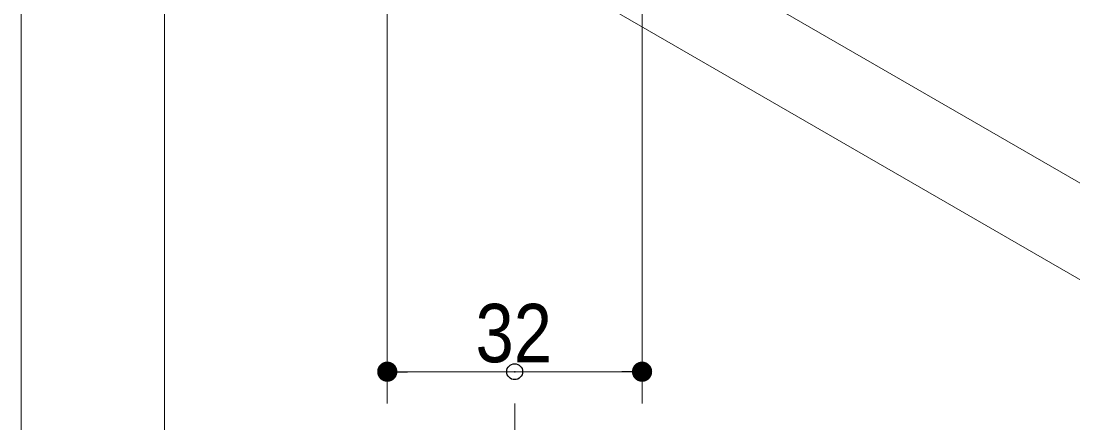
# Model space of a CAD drawing. Units: millimetres, scale not verified. Extents: x -6062 to 6062, y -3045 to 3045.
# Drawn here: x 691 to 1351, y -2302 to -2050 of the extents above; entities that cross this region are included whole.
import ezdxf
from ezdxf.enums import TextEntityAlignment as Align

# ---------------------------------------------------------------- set-up
doc = ezdxf.new("R2010")
doc.units = ezdxf.units.MM
doc.header["$LTSCALE"] = 20
doc.header["$PDMODE"] = 32
doc.header["$PDSIZE"] = 10
for name, color, linetype, lineweight in [('0-0_2寸法-3', 7, 'Continuous', 15), ('0-1_2寸法-1', 7, 'Continuous', 15), ('0-2_0', 7, 'Continuous', 25)]:
    doc.layers.add(name, color=color, linetype=linetype, lineweight=lineweight)
doc.layers.add('0-3_Defpoints', color=7, linetype='Continuous')
doc.styles.add('ＭＳ Ｐゴシック', font='')
doc.styles.get('ＭＳ Ｐゴシック').set_extended_font_data('MS PGothic')

# ---------------------------------------------------------------- blocks, each defined once
blk = doc.blocks.new('_Dot')
at = {"layer": '0-2_0'}
blk.add_line((-10, 0), (-20, 0), dxfattribs=at)
for points in [[(0, 0), (-10, 0), (-9.92, 1.25)], [(0, 0), (-9.92, -1.25), (-10, 0)], [(0, 0), (-9.92, 1.25), (-9.69, 2.49)], [(0, 0), (-9.69, -2.49), (-9.92, -1.25)], [(0, 0), (-9.69, 2.49), (-9.3, 3.68)], [(0, 0), (-9.3, -3.68), (-9.69, -2.49)], [(0, 0), (-9.3, 3.68), (-8.76, 4.82)], [(0, 0), (-8.76, -4.82), (-9.3, -3.68)], [(0, 0), (-8.76, 4.82), (-8.09, 5.88)], [(0, 0), (-8.09, -5.88), (-8.76, -4.82)], [(0, 0), (-8.09, 5.88), (-7.29, 6.85)], [(0, 0), (-7.29, -6.85), (-8.09, -5.88)], [(0, 0), (-7.29, 6.85), (-6.37, 7.71)], [(0, 0), (-6.37, -7.71), (-7.29, -6.85)], [(0, 0), (-6.37, 7.71), (-5.36, 8.44)], [(0, 0), (-5.36, -8.44), (-6.37, -7.71)], [(0, 0), (-5.36, 8.44), (-4.26, 9.05)], [(0, 0), (-4.26, -9.05), (-5.36, -8.44)], [(0, 0), (-4.26, 9.05), (-3.09, 9.51)], [(0, 0), (-3.09, -9.51), (-4.26, -9.05)], [(0, 0), (-3.09, 9.51), (-1.87, 9.82)], [(0, 0), (-1.87, -9.82), (-3.09, -9.51)], [(0, 0), (-1.87, 9.82), (-0.63, 9.98)], [(0, 0), (-0.63, -9.98), (-1.87, -9.82)], [(0, 0), (-0.63, 9.98), (0.63, 9.98)], [(0, 0), (0.63, -9.98), (-0.63, -9.98)], [(0, 0), (0.63, 9.98), (1.87, 9.82)], [(0, 0), (1.87, 9.82), (3.09, 9.51)], [(0, 0), (3.09, 9.51), (4.26, 9.05)], [(0, 0), (4.26, 9.05), (5.36, 8.44)], [(0, 0), (5.36, 8.44), (6.37, 7.71)], [(0, 0), (6.37, 7.71), (7.29, 6.85)], [(0, 0), (7.29, 6.85), (8.09, 5.88)], [(0, 0), (8.09, 5.88), (8.76, 4.82)], [(0, 0), (8.76, 4.82), (9.3, 3.68)], [(0, 0), (9.3, 3.68), (9.69, 2.49)], [(0, 0), (9.69, 2.49), (9.92, 1.25)], [(0, 0), (9.92, 1.25), (10, 0)], [(0, 0), (1.87, -9.82), (0.63, -9.98)], [(0, 0), (3.09, -9.51), (1.87, -9.82)], [(0, 0), (4.26, -9.05), (3.09, -9.51)], [(0, 0), (5.36, -8.44), (4.26, -9.05)], [(0, 0), (6.37, -7.71), (5.36, -8.44)], [(0, 0), (7.29, -6.85), (6.37, -7.71)], [(0, 0), (8.09, -5.88), (7.29, -6.85)], [(0, 0), (8.76, -4.82), (8.09, -5.88)], [(0, 0), (9.3, -3.68), (8.76, -4.82)], [(0, 0), (9.69, -2.49), (9.3, -3.68)], [(0, 0), (9.92, -1.25), (9.69, -2.49)], [(0, 0), (10, 0), (9.92, -1.25)]]:
    blk.add_solid(points, dxfattribs=at)

msp = doc.modelspace()

# ---------------------------------------------------------------- linework, layer by layer
at = {"layer": '0-0_2寸法-3'}
for points in [[(1080.68, -1992.75), (1410.68, -2183.28), (1726.7, -2183.28)], [(1058.23, -2040.51), (1410.68, -2244), (1696.98, -2244)]]:
    msp.add_lwpolyline(points, dxfattribs=at)
at = {"layer": '0-1_2寸法-1'}
for p, q in [((690.68, -1955), (690.68, -2390)), ((780.68, -2008), (780.68, -2390)), ((780.68, -2008), (780.68, -2390)), ((920.68, -2020), (920.68, -2290)), ((1080.68, -2020), (1080.68, -2290)), ((1067.97, -2270), (933.4, -2270)), ((1000.68, -2290), (1000.68, -2390))]:
    msp.add_line(p, q, dxfattribs=at)
at = {"layer": '0-3_Defpoints'}
for p in [(920.68, -2270), (1000.68, -2270)]:
    msp.add_point(p, dxfattribs=at)

# ---------------------------------------------------------------- block references
at = {"layer": '0-1_2寸法-1', "xscale": 0.6356201, "yscale": 0.6356201, "rotation": 180}
msp.add_blockref('_Dot', (920.68, -2270), dxfattribs=at)
at = {"layer": '0-1_2寸法-1', "xscale": 0.6356201, "yscale": 0.6356201}
msp.add_blockref('_Dot', (1080.68, -2270), dxfattribs=at)

# ---------------------------------------------------------------- texts
at = {"layer": '0-1_2寸法-1', "style": 'ＭＳ Ｐゴシック', "width": 0.9}
msp.add_text('32', height=36.66, dxfattribs=at).set_placement((976.09, -2275.06), align=Align.BOTTOM_LEFT)

doc.saveas('drawing.dxf')
